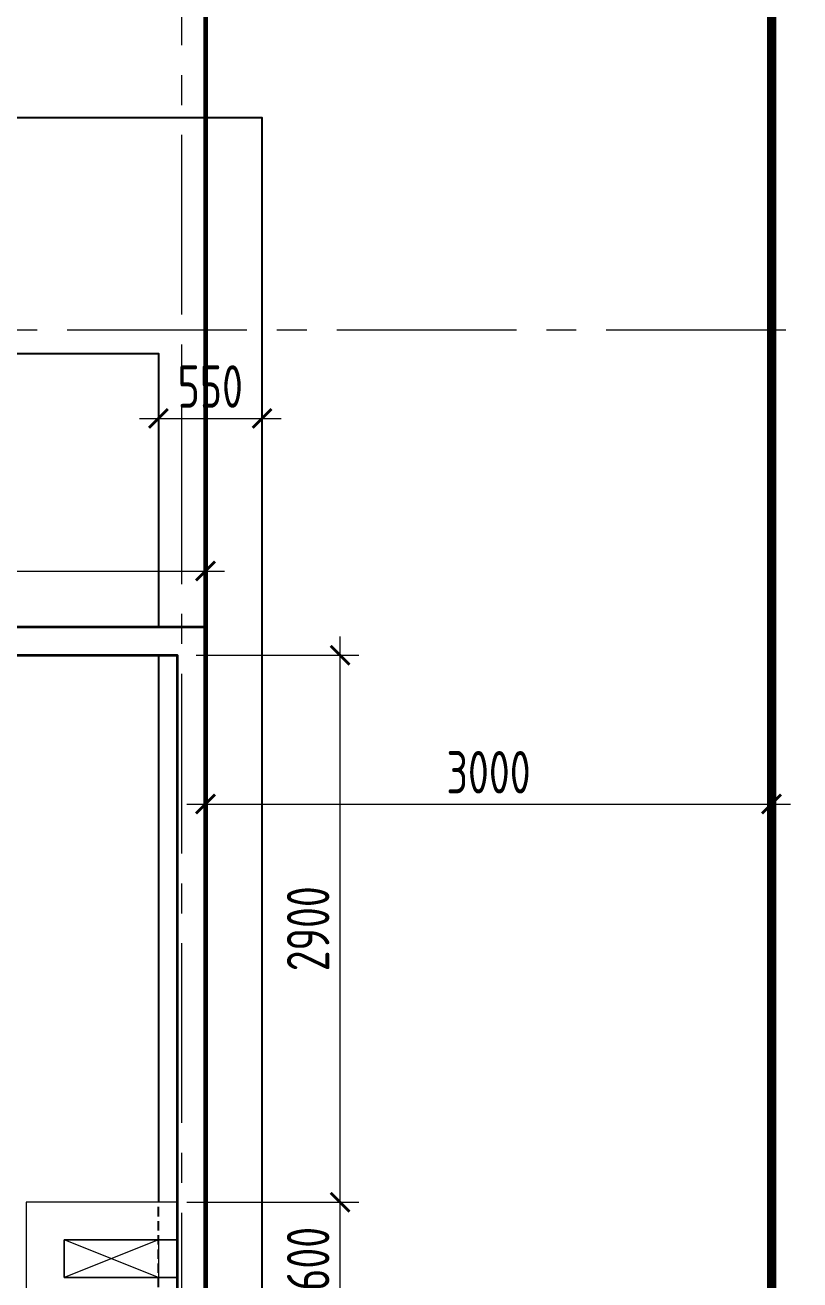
# Model space of a CAD drawing. Header units: millimetres. Extents: x -44713 to 26888, y -13000 to 43000.
# Drawn here: x 14044 to 18150, y 17638 to 24292 of the extents above; entities that cross this region are included whole.
import ezdxf

# ---------------------------------------------------------------- set-up
doc = ezdxf.new("R2010")
doc.units = ezdxf.units.MM
doc.header["$MEASUREMENT"] = 0
doc.header["$PDMODE"] = 1
for name, pattern in [('1735 X DT-5BR-Grids$0$CENTER2', [28.575, 19.05, -3.175, 3.175, -3.175]), ('1735 X DT-5BR-Plot Limit$0$PHANTOM', [2.5, 1.25, -0.25, 0.25, -0.25, 0.25, -0.25]), ('1735 X DT-5BR-RFP$0$HIDDEN', [0.375, 0.25, -0.125])]:
    doc.linetypes.add(name, pattern=pattern)
for name, color, linetype in [('00-First Floor Projection', 1, 'Continuous'), ('1735 X DT-5BR-Plot Limit$0$Z- Plot', 1, '1735 X DT-5BR-Plot Limit$0$PHANTOM'), ('1735 X DT-5BR-Plot Limit$0$Z-BUILDING SETBACK', 150, '1735 X DT-5BR-Plot Limit$0$PHANTOM'), ('1735 X DT-5BR-RFP$0$0--STR UPSTAND', 253, 'Continuous')]:
    doc.layers.add(name, color=color, linetype=linetype)
for name, color, linetype, lineweight in [('07--DIM-2', 2, 'Continuous', 25), ('1735 X DT-5BR-FFP-Ext$0$06--LINE-0', 8, 'Continuous', 13), ('1735 X DT-5BR-Grids$0$03--GRID', 252, '1735 X DT-5BR-Grids$0$CENTER2', 5), ('1735 X DT-5BR-RFP$0$F--BLOCKWALL-1', 9, 'Continuous', 18), ('1735 X DT-5BR-RFP$0$F--BLOCKWALL-2', 2, 'Continuous', 25), ('1735 X DT-5BR-RFP$0$F--BLOCKWALL-3', 3, 'Continuous', 35), ('1735 X DT-5BR-RFP$0$X--OPENING ON SAME LVL', 1, 'Continuous', 15)]:
    doc.layers.add(name, color=color, linetype=linetype, lineweight=lineweight)
doc.styles.add('ISO', font='isocp2.shx', dxfattribs={"width": 0.8})
doc.dimstyles.new('1-100_AR', dxfattribs={"dimtxt": 225, "dimasz": 100, "dimexe": 100, "dimexo": 100, "dimgap": 0, "dimtad": 0, "dimdec": 0, "dimzin": 12, "dimdsep": 46, "dimtxsty": 'ISO', "dimblk": 'ARCHTICK', "dimcen": 100, "dimdle": 100, "dimclrd": 8, "dimclre": 9, "dimclrt": 2, "dimadec": 0, "dimazin": 0, "dimtfac": 1, "dimtdec": 0, "dimtmove": 0, "dimatfit": 2, "dimldrblk": 'ARCHTICK', "dimfxl": 1, "dimtvp": 0.75, "dimtolj": 1, "dimtzin": 12, "dimlwd": 9, "dimlwe": 9, "dimarcsym": 0})

# ---------------------------------------------------------------- blocks, each defined once
blk = doc.blocks.new('1735 X DT-5BR-RFP')
at = {"layer": '1735 X DT-5BR-RFP$0$0--STR UPSTAND', "linetype": '1735 X DT-5BR-RFP$0$HIDDEN', "ltscale": 200}
for p, q in [((14750, 17450), (14750, 18050)), ((14850, 17450), (14850, 18050))]:
    blk.add_line(p, q, dxfattribs=at)
at = {"layer": '1735 X DT-5BR-RFP$0$0--STR UPSTAND'}
blk.add_lwpolyline([(14750, 20950), (14750, 18050)], dxfattribs=at)
at = {"layer": '1735 X DT-5BR-RFP$0$F--BLOCKWALL-1'}
blk.add_lwpolyline([(14850, 18050), (14050, 18050), (14050, 17450), (14850, 17450)], dxfattribs=at)
for points in [[(14250, 17850), (14850, 17850), (14850, 17650), (14250, 17650)], [(14250, 17650), (14850, 17650), (14850, 17850), (14250, 17850)], [(14250, 17850), (14750, 17850), (14750, 17650), (14250, 17650)]]:
    blk.add_lwpolyline(points, close=True, dxfattribs=at)
at = {"layer": '1735 X DT-5BR-RFP$0$F--BLOCKWALL-2'}
for points in [[(9700, 9450), (9700, 5450), (15300, 5450), (15300, 23800), (7800, 23800), (7800, 25500), (2700, 25500), (2700, 21100), (3000, 21100)], [(3250, 21100), (3250, 24250), (7250, 24250), (7250, 22549.9), (14750, 22550), (14750, 21100)]]:
    blk.add_lwpolyline(points, dxfattribs=at)
at = {"layer": '1735 X DT-5BR-RFP$0$F--BLOCKWALL-3'}
blk.add_lwpolyline([(3150, 20950), (14850, 20950), (14850, 9600), (3150, 9600), (3150, 20100), (3000, 20100), (3000, 9450), (15000, 9450), (15000, 21100), (3000, 21100), (3000, 20950)], close=True, dxfattribs=at)
at = {"layer": '1735 X DT-5BR-RFP$0$X--OPENING ON SAME LVL', "ltscale": 1000}
for p, q in [((14750, 17650), (14250, 17850)), ((14750, 17850), (14250, 17650))]:
    blk.add_line(p, q, dxfattribs=at)
blk = doc.blocks.new('_ArchTick')
at = {"color": 0, "const_width": 0.15}
blk.add_lwpolyline([(-0.5, -0.5), (0.5, 0.5)], dxfattribs=at)
blk = doc.blocks.new('*D5')
at = {"layer": '07--DIM-2', "color": 9, "lineweight": 9, "transparency": 16777216}
for p, q in [((3000, 21105), (3000, 21496.6)), ((15000, 21000), (15000, 21496.6))]:
    blk.add_line(p, q, dxfattribs=at)
at = {"layer": '07--DIM-2', "color": 8, "lineweight": 9, "transparency": 16777216}
blk.add_line((2900, 21396.6), (15100, 21396.6), dxfattribs=at)
at = {"layer": 'Defpoints', "color": 0, "transparency": 16777216}
for p in [(15000, 21396.6), (3000, 21005), (15000, 20900)]:
    blk.add_point(p, dxfattribs=at)
at = {"layer": '07--DIM-2', "color": 8, "lineweight": 9, "transparency": 16777216, "xscale": 100, "yscale": 100, "zscale": 100, "rotation": 180}
blk.add_blockref('_ArchTick', (3000, 21396.6), dxfattribs=at)
at = {"layer": '07--DIM-2', "color": 8, "lineweight": 9, "transparency": 16777216, "xscale": 100, "yscale": 100, "zscale": 100}
blk.add_blockref('_ArchTick', (15000, 21396.6), dxfattribs=at)
at = {"layer": '07--DIM-2', "color": 2, "transparency": 16777216, "insert": (9000, 21565.4), "char_height": 225, "attachment_point": 5, "style": 'ISO'}
blk.add_mtext('\\A1;12000', dxfattribs=at)
blk = doc.blocks.new('*D20')
at = {"layer": '07--DIM-2', "color": 8, "lineweight": 9, "transparency": 16777216}
blk.add_line((15712.5, 21050), (15712.5, 17950), dxfattribs=at)
at = {"layer": '07--DIM-2', "color": 9, "lineweight": 9, "transparency": 16777216}
for p, q in [((14950, 20950), (15812.5, 20950)), ((14900, 18050), (15812.5, 18050))]:
    blk.add_line(p, q, dxfattribs=at)
at = {"layer": 'Defpoints', "color": 0, "transparency": 16777216}
for p in [(14850, 20950), (14800, 18050), (15712.5, 18050)]:
    blk.add_point(p, dxfattribs=at)
at = {"layer": '07--DIM-2', "color": 8, "lineweight": 9, "transparency": 16777216, "xscale": 100, "yscale": 100, "zscale": 100}
for p, rotation in [((15712.5, 20950), 90), ((15712.5, 18050), 270)]:
    blk.add_blockref('_ArchTick', p, dxfattribs=dict(at, rotation=rotation))
at = {"layer": '07--DIM-2', "color": 2, "transparency": 16777216, "insert": (15543.7, 19500), "char_height": 225, "attachment_point": 5, "rotation": 90, "style": 'ISO'}
blk.add_mtext('\\A1;2900', dxfattribs=at)
blk = doc.blocks.new('*D28')
at = {"layer": '07--DIM-2', "color": 8, "lineweight": 9, "transparency": 16777216}
blk.add_line((15712.5, 18150), (15712.5, 17350), dxfattribs=at)
at = {"layer": '07--DIM-2', "color": 9, "lineweight": 9, "transparency": 16777216}
for p, q in [((14900, 18050), (15812.5, 18050)), ((14900, 17450), (15812.5, 17450))]:
    blk.add_line(p, q, dxfattribs=at)
at = {"layer": 'Defpoints', "color": 0, "transparency": 16777216}
for p in [(14800, 18050), (14800, 17450), (15712.5, 17450)]:
    blk.add_point(p, dxfattribs=at)
at = {"layer": '07--DIM-2', "color": 8, "lineweight": 9, "transparency": 16777216, "xscale": 100, "yscale": 100, "zscale": 100}
for p, rotation in [((15712.5, 18050), 90), ((15712.5, 17450), 270)]:
    blk.add_blockref('_ArchTick', p, dxfattribs=dict(at, rotation=rotation))
at = {"layer": '07--DIM-2', "color": 2, "transparency": 16777216, "insert": (15543.7, 17750), "char_height": 225, "attachment_point": 5, "rotation": 90, "style": 'ISO'}
blk.add_mtext('\\A1;600', dxfattribs=at)
blk = doc.blocks.new('*D50')
at = {"layer": '07--DIM-2', "color": 9, "lineweight": 9, "transparency": 16777216}
for p, q in [((14750, 22450), (14750, 22106.3)), ((15300, 22450), (15300, 22106.3))]:
    blk.add_line(p, q, dxfattribs=at)
at = {"layer": '07--DIM-2', "color": 8, "lineweight": 9, "transparency": 16777216}
blk.add_line((14650, 22206.3), (15400, 22206.3), dxfattribs=at)
at = {"layer": 'Defpoints', "color": 0, "transparency": 16777216}
for p in [(14750, 22550), (15300, 22550), (15300, 22206.3)]:
    blk.add_point(p, dxfattribs=at)
at = {"layer": '07--DIM-2', "color": 8, "lineweight": 9, "transparency": 16777216, "xscale": 100, "yscale": 100, "zscale": 100, "rotation": 180}
blk.add_blockref('_ArchTick', (14750, 22206.3), dxfattribs=at)
at = {"layer": '07--DIM-2', "color": 8, "lineweight": 9, "transparency": 16777216, "xscale": 100, "yscale": 100, "zscale": 100}
blk.add_blockref('_ArchTick', (15300, 22206.3), dxfattribs=at)
at = {"layer": '07--DIM-2', "color": 2, "transparency": 16777216, "insert": (15025, 22375.1), "char_height": 225, "attachment_point": 5, "style": 'ISO'}
blk.add_mtext('\\A1;550', dxfattribs=at)
blk = doc.blocks.new('1735 X DT-5BR-Grids')
at = {"layer": '1735 X DT-5BR-Grids$0$03--GRID', "ltscale": 50}
for p, q in [((14875, -2960.853), (14875, 33283.323)), ((-2878.651, 22674.999), (20742.863, 22674.999))]:
    blk.add_line(p, q, dxfattribs=at)
blk = doc.blocks.new('1735 X DT-5BR-Plot Limit')
at = {"layer": '1735 X DT-5BR-Plot Limit$0$Z- Plot', "color": 12, "ltscale": 500, "true_color": 0xdb0000, "const_width": 50}
blk.add_lwpolyline([(18000, 0), (0, 0), (0, 30000.001), (18000, 30000.001)], close=True, dxfattribs=at)
at = {"layer": '1735 X DT-5BR-Plot Limit$0$Z-BUILDING SETBACK', "ltscale": 500, "const_width": 25}
blk.add_lwpolyline([(15000, 3000), (3000, 3000), (3000, 27000.001), (15000, 27000.001)], close=True, dxfattribs=at)
blk = doc.blocks.new('1735 X DT-5BR-FFP-Ext')
at = {"layer": '1735 X DT-5BR-FFP-Ext$0$06--LINE-0'}
blk.add_lwpolyline([(200, 6400), (200, 29800), (18000, 29800), (18000, 1600), (17450, 1603.3), (17450, 303.3), (14850, 300), (14850, 200.3), (6400, 200.3)], dxfattribs=at)
blk = doc.blocks.new('*D60')
at = {"layer": '07--DIM-2', "color": 9, "lineweight": 9, "transparency": 16777216}
for p, q in [((15000, 20224), (15000, 20261.2)), ((18000, 20224), (18000, 20261.2))]:
    blk.add_line(p, q, dxfattribs=at)
at = {"layer": '07--DIM-2', "color": 8, "lineweight": 9, "transparency": 16777216}
blk.add_line((14900, 20161.2), (18100, 20161.2), dxfattribs=at)
at = {"layer": 'Defpoints', "color": 0, "transparency": 16777216}
for p in [(18000, 20161.2), (15000, 20124), (18000, 20124)]:
    blk.add_point(p, dxfattribs=at)
at = {"layer": '07--DIM-2', "color": 8, "lineweight": 9, "transparency": 16777216, "xscale": 100, "yscale": 100, "zscale": 100, "rotation": 180}
blk.add_blockref('_ArchTick', (15000, 20161.2), dxfattribs=at)
at = {"layer": '07--DIM-2', "color": 8, "lineweight": 9, "transparency": 16777216, "xscale": 100, "yscale": 100, "zscale": 100}
blk.add_blockref('_ArchTick', (18000, 20161.2), dxfattribs=at)
at = {"layer": '07--DIM-2', "color": 2, "transparency": 16777216, "insert": (16500, 20330), "char_height": 225, "attachment_point": 5, "style": 'ISO'}
blk.add_mtext('\\A1;3000', dxfattribs=at)

msp = doc.modelspace()

# ---------------------------------------------------------------- block references
at = {"layer": '00-First Floor Projection'}
msp.add_blockref('1735 X DT-5BR-RFP', (0, 0), dxfattribs=at)

# ---------------------------------------------------------------- next in the draw order: block references
for name in ['1735 X DT-5BR-Plot Limit', '1735 X DT-5BR-FFP-Ext']:
    msp.add_blockref(name, (0, 0))
at = {"layer": '07--DIM-2'}
msp.add_blockref('1735 X DT-5BR-Grids', (0, 0), dxfattribs=at)

# ---------------------------------------------------------------- next in the draw order: dimensions: what is measured, and where the dimension line sits
for base, p1, p2, picture, middle in [((15300, 22206.3), (14750, 22550), (15300, 22550), '*D50', (15025, 22375.1)), ((18000, 20161.2), (15000, 20124), (18000, 20124), '*D60', (16500, 20330))]:
    dim = msp.add_linear_dim(base=base, p1=p1, p2=p2, dimstyle='1-100_AR', dxfattribs=at)
    dim.commit()
    dim.dimension.update_dxf_attribs({"geometry": picture, "text_midpoint": middle})
dim = msp.add_linear_dim(base=(15000, 21396.6), p1=(3000, 21005), p2=(15000, 20900), dimstyle='1-100_AR', override={"dimtmove": 1}, dxfattribs=at)
dim.commit()
dim.dimension.update_dxf_attribs({"geometry": '*D5', "text_midpoint": (9000, 21565.4)})
for base, p1, p2, picture, middle in [((15712.5, 18050), (14850, 20950), (14800, 18050), '*D20', (15543.7, 19500)), ((15712.5, 17450), (14800, 18050), (14800, 17450), '*D28', (15543.7, 17750))]:
    dim = msp.add_linear_dim(base=base, p1=p1, p2=p2, angle=90, dimstyle='1-100_AR', dxfattribs=at)
    dim.commit()
    dim.dimension.update_dxf_attribs({"geometry": picture, "text_midpoint": middle})

doc.saveas('drawing.dxf')
